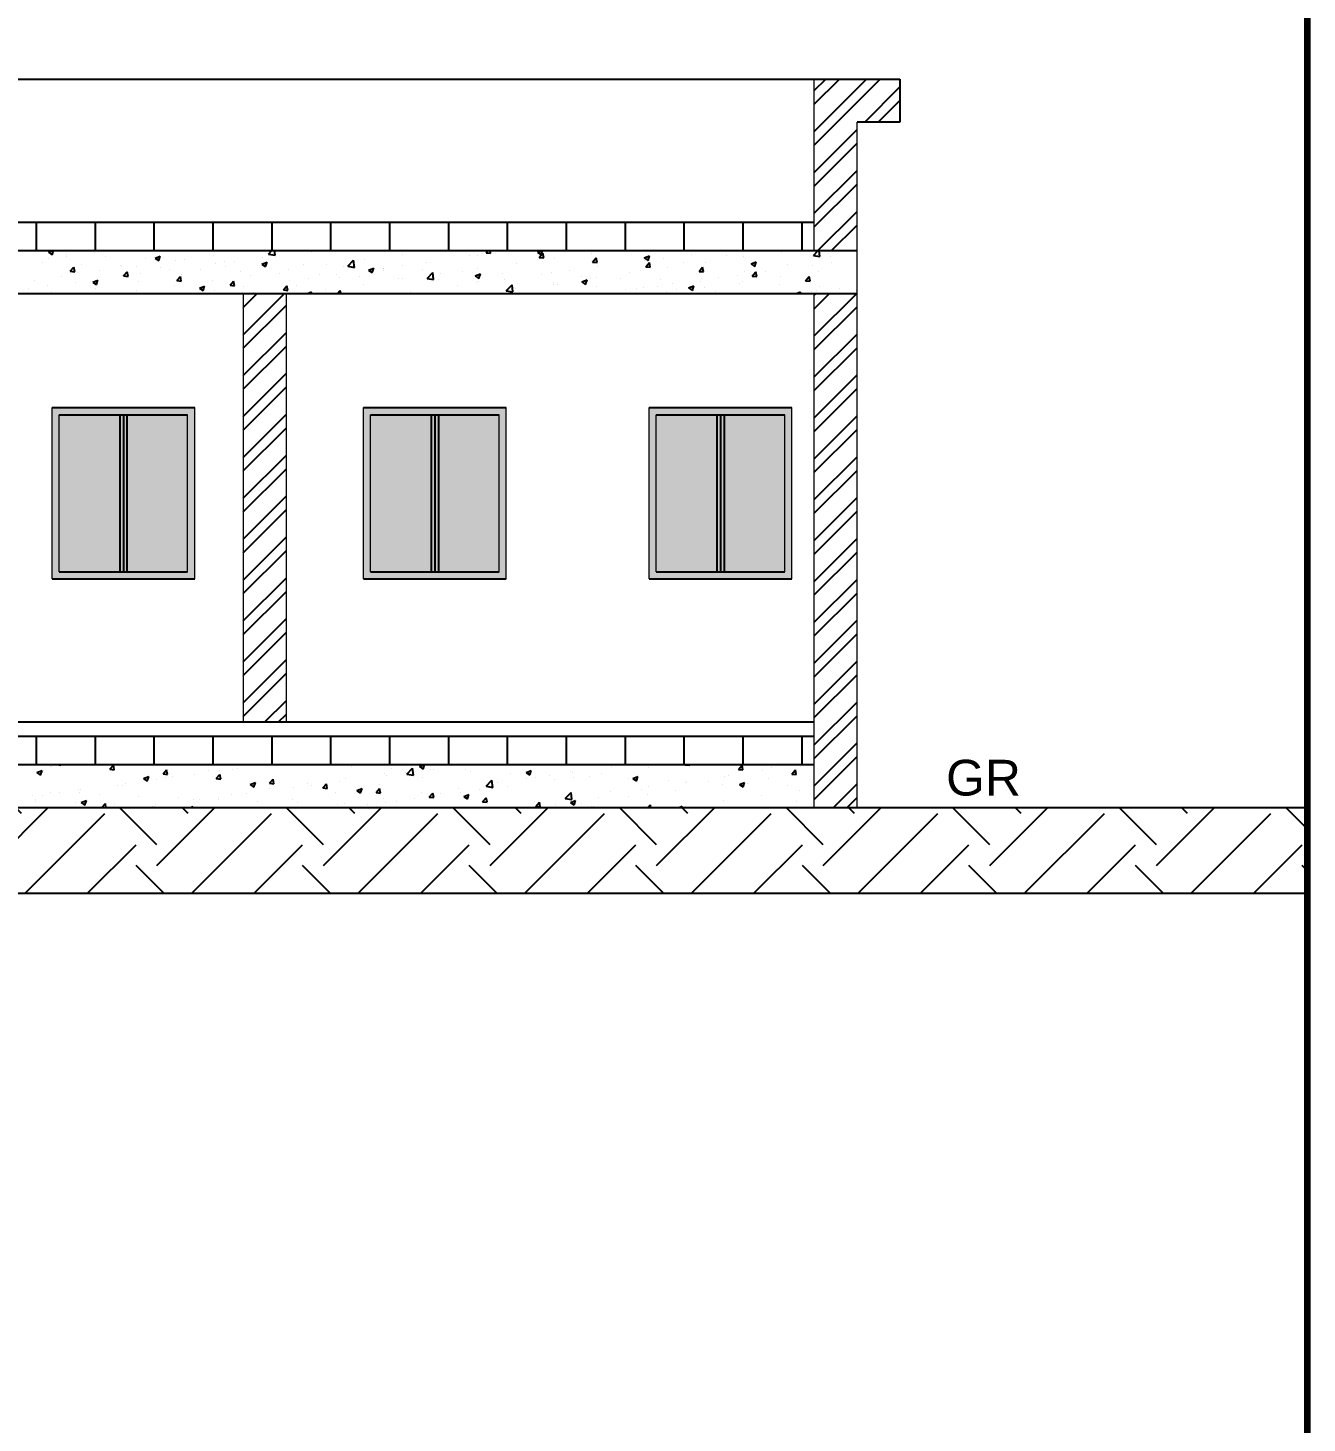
# Model space of a CAD drawing. Header units: inches. Extents: x -59 to 212, y 9 to 737.
# Drawn here: x -28.74 to -19.78, y 427.45 to 437.22 of the extents above; entities that cross this region are included whole.
import ezdxf

# ---------------------------------------------------------------- set-up
doc = ezdxf.new("R2010")
doc.units = ezdxf.units.IN
doc.header["$MEASUREMENT"] = 0
doc.styles.get("Standard").update_dxf_attribs({"font": 'arial.ttf'})

msp = doc.modelspace()

# ---------------------------------------------------------------- hatches: boundary and pattern name
h = msp.add_hatch()
h.set_pattern_fill('ANSI32', color=32, scale=0.54)
h.set_pattern_definition([(45, (-183.73884, 399.4157), (-0.14318912, 0.14318912), []), (45, (-183.64338, 399.4157), (-0.14318912, 0.14318912), [])])
h.paths.add_polyline_path([(-31.52984, 435.36207), (-31.82984, 435.36207), (-31.82984, 432.36207), (-31.52984, 432.36207)])
h.paths.add_polyline_path([(-33.02984, 435.36207), (-33.32984, 435.36207), (-33.32984, 432.36207), (-33.02984, 432.36207)])
h.paths.add_polyline_path([(-26.92984, 435.36207), (-27.22984, 435.36207), (-27.22984, 432.36207), (-26.92984, 432.36207)])
h.paths.add_polyline_path([(-22.92984, 435.36207), (-23.22984, 435.36207), (-23.22984, 431.76207), (-22.92984, 431.76207)])
h.paths.add_polyline_path([(-22.92984, 436.56207), (-22.62984, 436.56207), (-22.62984, 436.86207), (-23.22984, 436.86207), (-23.22984, 435.66207), (-22.92984, 435.66207)])
h.paths.add_polyline_path([(-36.82984, 436.86207), (-37.42984, 436.86207), (-37.42984, 436.56207), (-37.12984, 436.56207), (-37.12984, 435.66207), (-36.82984, 435.66207)])
h.paths.add_polyline_path([(-36.82984, 435.36207), (-37.12984, 435.36207), (-37.12984, 434.76207), (-36.82984, 434.76207)])
h.paths.add_polyline_path([(-36.82984, 433.36207), (-37.12984, 433.36207), (-37.12984, 431.76207), (-36.82984, 431.76207)])
h = msp.add_hatch()
h.set_pattern_fill('ANSI31', color=0, scale=3.3, angle=45)
h.set_pattern_definition([(90, (-165.62796, 399.4157), (-0.4125, 8e-17), [])])
h.paths.add_polyline_path([(-23.22984, 432.26207), (-33.12984, 432.26207), (-33.12984, 432.06207), (-23.22984, 432.06207)])
h.paths.add_polyline_path([(-33.12984, 432.26207), (-36.82984, 432.26207), (-36.82984, 432.06207), (-33.12984, 432.06207)])
h.paths.add_polyline_path([(-23.22984, 435.86207), (-36.82984, 435.86207), (-36.82984, 435.66207), (-23.22984, 435.66207)])
h = msp.add_hatch(color=32)
h.dxf.hatch_style = 1
h.paths.add_polyline_path([(-27.56869, 434.56207), (-28.56869, 434.56207), (-28.56869, 433.36207), (-27.56869, 433.36207)])
h.paths.add_polyline_path([(-28.51869, 434.51207), (-28.51869, 433.41207), (-27.61869, 433.41207), (-27.61869, 434.51207)], flags=16)
h = msp.add_hatch(color=256)
h.dxf.hatch_style = 1
h.set_gradient(color1=(173, 221, 247), color2=(122, 175, 223))
h.paths.add_polyline_path([(-28.09369, 434.51207), (-28.51869, 434.51207), (-28.51869, 433.41207), (-28.09369, 433.41207)])
h.paths.add_polyline_path([(-27.61869, 434.51207), (-28.04369, 434.51207), (-28.04369, 433.41207), (-27.61869, 433.41207)])
h = msp.add_hatch(color=32)
h.dxf.hatch_style = 1
h.paths.add_polyline_path([(-28.04369, 434.51207), (-28.06869, 434.51207), (-28.06869, 433.41207), (-28.04369, 433.41207)])
h.paths.add_polyline_path([(-28.06869, 434.51207), (-28.09369, 434.51207), (-28.09369, 433.41207), (-28.06869, 433.41207)])
h = msp.add_hatch(color=32)
h.dxf.hatch_style = 1
h.paths.add_polyline_path([(-25.38724, 434.56207), (-26.38724, 434.56207), (-26.38724, 433.36207), (-25.38724, 433.36207)])
h.paths.add_polyline_path([(-26.33724, 434.51207), (-26.33724, 433.41207), (-25.43724, 433.41207), (-25.43724, 434.51207)], flags=16)
h = msp.add_hatch(color=256)
h.dxf.hatch_style = 1
h.set_gradient(color1=(173, 221, 247), color2=(122, 175, 223))
h.paths.add_polyline_path([(-25.91224, 434.51207), (-26.33724, 434.51207), (-26.33724, 433.41207), (-25.91224, 433.41207)])
h.paths.add_polyline_path([(-25.43724, 434.51207), (-25.86224, 434.51207), (-25.86224, 433.41207), (-25.43724, 433.41207)])
h = msp.add_hatch(color=32)
h.dxf.hatch_style = 1
h.paths.add_polyline_path([(-25.86224, 434.51207), (-25.88724, 434.51207), (-25.88724, 433.41207), (-25.86224, 433.41207)])
h.paths.add_polyline_path([(-25.88724, 434.51207), (-25.91224, 434.51207), (-25.91224, 433.41207), (-25.88724, 433.41207)])
h = msp.add_hatch(color=32)
h.dxf.hatch_style = 1
h.paths.add_polyline_path([(-23.38724, 434.56207), (-24.38724, 434.56207), (-24.38724, 433.36207), (-23.38724, 433.36207)])
h.paths.add_polyline_path([(-24.33724, 434.51207), (-24.33724, 433.41207), (-23.43724, 433.41207), (-23.43724, 434.51207)], flags=16)
h = msp.add_hatch(color=256)
h.dxf.hatch_style = 1
h.set_gradient(color1=(173, 221, 247), color2=(122, 175, 223))
h.paths.add_polyline_path([(-23.91224, 434.51207), (-24.33724, 434.51207), (-24.33724, 433.41207), (-23.91224, 433.41207)])
h.paths.add_polyline_path([(-23.43724, 434.51207), (-23.86224, 434.51207), (-23.86224, 433.41207), (-23.43724, 433.41207)])
h = msp.add_hatch(color=32)
h.dxf.hatch_style = 1
h.paths.add_polyline_path([(-23.86224, 434.51207), (-23.88724, 434.51207), (-23.88724, 433.41207), (-23.86224, 433.41207)])
h.paths.add_polyline_path([(-23.88724, 434.51207), (-23.91224, 434.51207), (-23.91224, 433.41207), (-23.88724, 433.41207)])
h = msp.add_hatch()
h.set_pattern_fill('EARTH', color=0, scale=3.3, angle=45)
h.set_pattern_definition([(45, (-183.73884, 399.4157), (1e-16, 1.166726), [0.825, -0.825]), (45, (-183.9576, 399.63445), (1e-16, 1.166726), [0.825, -0.825]), (45, (-184.1764, 399.8532), (1e-16, 1.166726), [0.825, -0.825]), (135, (-184.1764, 399.99905), (-1.166726, 1e-16), [0.825, -0.825]), (135, (-183.9576, 400.2178), (-1.166726, 1e-16), [0.825, -0.825]), (135, (-183.73884, 400.4366), (-1.166726, 1e-16), [0.825, -0.825])])
h.paths.add_polyline_path([(-19.77863, 431.76207), (-58.91673, 431.76207), (-58.91673, 431.16207), (-19.77863, 431.16207)])

# ---------------------------------------------------------------- linework, layer by layer
for p, q in [((-36.82984, 436.86207), (-23.22984, 436.86207)), ((-36.82984, 435.86207), (-23.22984, 435.86207)), ((-37.12984, 435.66207), (-22.92984, 435.66207)), ((-37.12984, 435.36207), (-22.92984, 435.36207)), ((-28.09369, 434.51207), (-28.09369, 433.41207)), ((-28.06869, 434.51207), (-28.06869, 433.41207)), ((-28.04369, 434.51207), (-28.04369, 433.41207)), ((-25.91224, 434.51207), (-25.91224, 433.41207)), ((-25.88724, 434.51207), (-25.88724, 433.41207)), ((-25.86224, 434.51207), (-25.86224, 433.41207)), ((-23.91224, 434.51207), (-23.91224, 433.41207)), ((-23.88724, 434.51207), (-23.88724, 433.41207)), ((-23.86224, 434.51207), (-23.86224, 433.41207)), ((-36.82984, 432.36207), (-23.22984, 432.36207)), ((-36.82984, 432.26207), (-23.22984, 432.26207)), ((-36.82984, 432.06207), (-23.22984, 432.06207)), ((-58.91673, 431.76207), (-19.77863, 431.76207)), ((-58.91673, 431.16207), (-19.77863, 431.16207))]:
    msp.add_line(p, q)
at = {"color": 32, "lineweight": 0}
for p, q in [((-23.22984, 435.66207), (-23.22984, 436.86207)), ((-22.92984, 431.76207), (-22.92984, 436.56207)), ((-27.22984, 435.36207), (-27.22984, 432.36207)), ((-26.92984, 435.36207), (-26.92984, 432.36207)), ((-23.22984, 431.76207), (-23.22984, 435.36207))]:
    msp.add_line(p, q, dxfattribs=at)
at = {"color": 32}
for p, q in [((-23.22984, 436.86207), (-22.62984, 436.86207)), ((-22.62984, 436.86207), (-22.62984, 436.56207)), ((-22.62984, 436.56207), (-22.92984, 436.56207))]:
    msp.add_line(p, q, dxfattribs=at)
at = {"color": 0, "linetype": 'Continuous'}
for p, q in [((-28.59496, 435.60363), (-28.59496, 435.60363)), ((-28.59383, 435.6507), (-28.56421, 435.66207)), ((-28.59383, 435.6507), (-28.56796, 435.63326)), ((-28.56796, 435.63326), (-28.55829, 435.66207)), ((-28.49724, 435.6561), (-28.49724, 435.6561)), ((-28.47019, 435.6333), (-28.47019, 435.6333)), ((-28.46479, 435.62076), (-28.46479, 435.62076)), ((-28.26785, 435.64669), (-28.26785, 435.64669)), ((-28.1926, 435.62157), (-28.1926, 435.62157)), ((-27.91501, 435.60984), (-27.91501, 435.60984)), ((-27.84652, 435.60906), (-27.81011, 435.62303)), ((-27.84652, 435.60906), (-27.82065, 435.59161)), ((-27.82065, 435.59161), (-27.81011, 435.62303)), ((-27.78494, 435.61149), (-27.78494, 435.61149)), ((-27.70384, 435.59189), (-27.70384, 435.59189)), ((-27.63742, 435.59811), (-27.63742, 435.59811)), ((-27.43685, 435.6285), (-27.43685, 435.6285)), ((-27.35984, 435.58639), (-27.35984, 435.58639)), ((-27.29054, 435.58827), (-27.29054, 435.58827)), ((-27.1742, 435.66179), (-27.1742, 435.66179)), ((-27.09921, 435.56741), (-27.0628, 435.58139)), ((-27.09359, 435.6142), (-27.09359, 435.6142)), ((-27.07335, 435.54996), (-27.0628, 435.58139)), ((-27.05382, 435.60142), (-27.05382, 435.60142)), ((-27.05222, 435.63787), (-27.00597, 435.63069)), ((-27.05219, 435.6379), (-27.02899, 435.66207)), ((-27.00597, 435.6307), (-27.00962, 435.66207)), ((-26.76519, 435.65744), (-26.76519, 435.65744)), ((-26.75057, 435.65348), (-26.75057, 435.65348)), ((-26.49722, 435.55183), (-26.45672, 435.59404)), ((-26.45101, 435.54463), (-26.45675, 435.59401)), ((-26.38079, 435.59758), (-26.38079, 435.59758)), ((-26.11071, 435.63657), (-26.11071, 435.63657)), ((-25.91934, 435.58171), (-25.91934, 435.58171)), ((-25.6422, 435.62766), (-25.6422, 435.62766)), ((-25.59094, 435.62494), (-25.59094, 435.62494)), ((-25.52883, 435.64687), (-25.51608, 435.66207)), ((-25.52883, 435.64687), (-25.49775, 435.64416)), ((-25.49775, 435.64415), (-25.50105, 435.66207)), ((-25.46076, 435.64208), (-25.46076, 435.64208)), ((-25.16768, 435.65184), (-25.14102, 435.66207)), ((-25.16768, 435.65184), (-25.14182, 435.63439)), ((-25.15585, 435.61424), (-25.13078, 435.64412)), ((-25.15585, 435.61424), (-25.12477, 435.61152)), ((-25.14182, 435.63439), (-25.13253, 435.66207)), ((-25.12477, 435.61152), (-25.13078, 435.64412)), ((-25.05033, 435.60897), (-25.05033, 435.60897)), ((-24.78767, 435.64226), (-24.78767, 435.64226)), ((-24.78288, 435.58161), (-24.75781, 435.61149)), ((-24.78288, 435.58161), (-24.7518, 435.57889)), ((-24.7518, 435.57889), (-24.75781, 435.61149)), ((-24.42037, 435.61019), (-24.38396, 435.62417)), ((-24.42037, 435.61019), (-24.39451, 435.59274)), ((-24.41669, 435.59245), (-24.41669, 435.59245)), ((-24.39451, 435.59274), (-24.38397, 435.62417)), ((-24.28651, 435.60959), (-24.28651, 435.60959)), ((-24.08957, 435.63552), (-24.08957, 435.63552)), ((-23.84413, 435.62973), (-23.84413, 435.62973)), ((-23.72419, 435.61703), (-23.72419, 435.61703)), ((-23.67307, 435.56855), (-23.63666, 435.58252)), ((-23.6472, 435.5511), (-23.63666, 435.58252)), ((-23.4572, 435.65364), (-23.4572, 435.65364)), ((-23.2364, 435.62799), (-23.19016, 435.62081)), ((-23.23637, 435.62802), (-23.2037, 435.66207)), ((-23.19016, 435.62082), (-23.19496, 435.66207)), ((-23.11302, 435.61966), (-23.11302, 435.61966)), ((-28.63813, 435.57518), (-28.63813, 435.57518)), ((-28.50356, 435.483), (-28.50356, 435.483)), ((-28.44048, 435.51678), (-28.41541, 435.54666)), ((-28.44048, 435.51678), (-28.4094, 435.51406)), ((-28.4094, 435.51406), (-28.41541, 435.54666)), ((-28.39145, 435.50738), (-28.39145, 435.50738)), ((-28.36055, 435.56345), (-28.36055, 435.56345)), ((-28.23657, 435.51961), (-28.23657, 435.51961)), ((-28.08819, 435.55943), (-28.08819, 435.55943)), ((-28.08296, 435.55172), (-28.08296, 435.55172)), ((-28.07624, 435.48483), (-28.07624, 435.48483)), ((-28.0675, 435.48415), (-28.04244, 435.51403)), ((-28.0675, 435.48415), (-28.03642, 435.48143)), ((-28.03642, 435.48143), (-28.04244, 435.51403)), ((-27.97392, 435.5529), (-27.97392, 435.5529)), ((-27.94606, 435.50197), (-27.94606, 435.50197)), ((-27.80537, 435.53999), (-27.80537, 435.53999)), ((-27.74912, 435.5279), (-27.74912, 435.5279)), ((-27.66034, 435.49731), (-27.66034, 435.49731)), ((-27.52778, 435.52826), (-27.52778, 435.52826)), ((-27.42071, 435.57113), (-27.42071, 435.57113)), ((-27.35708, 435.54937), (-27.35708, 435.54937)), ((-27.2502, 435.51654), (-27.2502, 435.51654)), ((-27.18052, 435.48869), (-27.18052, 435.48869)), ((-27.09921, 435.56741), (-27.07335, 435.54996)), ((-27.08225, 435.57466), (-27.08225, 435.57466)), ((-26.97261, 435.50481), (-26.97261, 435.50481)), ((-26.91044, 435.52768), (-26.91044, 435.52768)), ((-26.80466, 435.56293), (-26.80466, 435.56293)), ((-26.69502, 435.49308), (-26.69502, 435.49308)), ((-26.64345, 435.56429), (-26.64345, 435.56429)), ((-26.57487, 435.49541), (-26.57487, 435.49541)), ((-26.52707, 435.5512), (-26.52707, 435.5512)), ((-26.49725, 435.5518), (-26.45101, 435.54462)), ((-26.3519, 435.52577), (-26.3155, 435.53974)), ((-26.3519, 435.52577), (-26.32604, 435.50832)), ((-26.32604, 435.50832), (-26.3155, 435.53974)), ((-26.24949, 435.53947), (-26.24949, 435.53947)), ((-26.24872, 435.52355), (-26.24872, 435.52355)), ((-26.24646, 435.53864), (-26.24646, 435.53864)), ((-26.11628, 435.55578), (-26.11628, 435.55578)), ((-25.9719, 435.52774), (-25.9719, 435.52774)), ((-25.94546, 435.57561), (-25.94546, 435.57561)), ((-25.94225, 435.46576), (-25.90175, 435.50797)), ((-25.89604, 435.45855), (-25.90179, 435.50794)), ((-25.85005, 435.50007), (-25.85005, 435.50007)), ((-25.69431, 435.51601), (-25.69431, 435.51601)), ((-25.6046, 435.48412), (-25.56819, 435.4981)), ((-25.6046, 435.48412), (-25.57873, 435.46667)), ((-25.58739, 435.53336), (-25.58739, 435.53336)), ((-25.57873, 435.46667), (-25.56819, 435.4981)), ((-25.41672, 435.50429), (-25.41672, 435.50429)), ((-25.31731, 435.57235), (-25.31731, 435.57235)), ((-25.13913, 435.49256), (-25.13913, 435.49256)), ((-25.07221, 435.50615), (-25.07221, 435.50615)), ((-24.94203, 435.52329), (-24.94203, 435.52329)), ((-24.74509, 435.54922), (-24.74509, 435.54922)), ((-24.52391, 435.50814), (-24.52391, 435.50814)), ((-24.45065, 435.52562), (-24.45065, 435.52562)), ((-24.4099, 435.54898), (-24.38483, 435.57886)), ((-24.4099, 435.54898), (-24.37882, 435.54626)), ((-24.37882, 435.54626), (-24.38483, 435.57886)), ((-24.25693, 435.54475), (-24.25693, 435.54475)), ((-24.14739, 435.57767), (-24.14739, 435.57767)), ((-24.03693, 435.51635), (-24.01186, 435.54623)), ((-24.03693, 435.51635), (-24.00584, 435.51363)), ((-24.00585, 435.51363), (-24.01186, 435.54622)), ((-23.99427, 435.57804), (-23.99427, 435.57804)), ((-23.76778, 435.4908), (-23.76778, 435.4908)), ((-23.71953, 435.51555), (-23.71953, 435.51555)), ((-23.67307, 435.56855), (-23.6472, 435.5511)), ((-23.66395, 435.48372), (-23.63888, 435.51359)), ((-23.66395, 435.48372), (-23.63287, 435.481)), ((-23.63287, 435.481), (-23.63888, 435.51359)), ((-23.57084, 435.51673), (-23.57084, 435.51673)), ((-23.41628, 435.56761), (-23.41628, 435.56761)), ((-23.24244, 435.55996), (-23.24244, 435.55996)), ((-23.20087, 435.51383), (-23.20087, 435.51383)), ((-23.11226, 435.5771), (-23.11226, 435.5771)), ((-22.93079, 435.55282), (-22.93079, 435.55282)), ((-28.73176, 435.39853), (-28.73176, 435.39853)), ((-28.69471, 435.45532), (-28.69471, 435.45532)), ((-28.60158, 435.41567), (-28.60158, 435.41567)), ((-28.40464, 435.4416), (-28.40464, 435.4416)), ((-28.28344, 435.44134), (-28.24703, 435.45532)), ((-28.28344, 435.44134), (-28.25757, 435.42389)), ((-28.26685, 435.3932), (-28.26685, 435.3932)), ((-28.25757, 435.42389), (-28.24703, 435.45532)), ((-27.96359, 435.44526), (-27.96359, 435.44526)), ((-27.71016, 435.41878), (-27.71016, 435.41878)), ((-27.69453, 435.45152), (-27.66946, 435.4814)), ((-27.69453, 435.45152), (-27.66345, 435.4488)), ((-27.66345, 435.4488), (-27.66946, 435.4814)), ((-27.53613, 435.3997), (-27.49972, 435.41367)), ((-27.53613, 435.3997), (-27.51026, 435.38225)), ((-27.51026, 435.38225), (-27.49972, 435.41367)), ((-27.44317, 435.4554), (-27.44317, 435.4554)), ((-27.32155, 435.41889), (-27.29648, 435.44877)), ((-27.32155, 435.41889), (-27.29047, 435.41617)), ((-27.29047, 435.41617), (-27.29649, 435.44876)), ((-27.23039, 435.40911), (-27.23039, 435.40911)), ((-26.94858, 435.38626), (-26.92351, 435.41613)), ((-26.94858, 435.38626), (-26.9175, 435.38354)), ((-26.9175, 435.38354), (-26.92351, 435.41613)), ((-26.90198, 435.45234), (-26.90198, 435.45234)), ((-26.85523, 435.41944), (-26.85523, 435.41944)), ((-26.77181, 435.46948), (-26.77181, 435.46948)), ((-26.64977, 435.39118), (-26.64977, 435.39118)), ((-26.55197, 435.4715), (-26.55197, 435.4715)), ((-26.41743, 435.48135), (-26.41743, 435.48135)), ((-26.38712, 435.42447), (-26.38712, 435.42447)), ((-26.13984, 435.46962), (-26.13984, 435.46962)), ((-26.11704, 435.46346), (-26.11704, 435.46346)), ((-25.94229, 435.46573), (-25.89604, 435.45855)), ((-25.86226, 435.45789), (-25.86226, 435.45789)), ((-25.72773, 435.41985), (-25.72773, 435.41985)), ((-25.59756, 435.43699), (-25.59756, 435.43699)), ((-25.58467, 435.44617), (-25.58467, 435.44617)), ((-25.40062, 435.46292), (-25.40062, 435.46292)), ((-25.38729, 435.37969), (-25.34679, 435.4219)), ((-25.34108, 435.37248), (-25.34682, 435.42187)), ((-25.32364, 435.39925), (-25.32364, 435.39925)), ((-25.30708, 435.43444), (-25.30708, 435.43444)), ((-25.05716, 435.42151), (-25.05716, 435.42151)), ((-25.05665, 435.43586), (-25.05665, 435.43586)), ((-25.02949, 435.42271), (-25.02949, 435.42271)), ((-24.86155, 435.48083), (-24.86155, 435.48083)), ((-24.85729, 435.44247), (-24.82088, 435.45645)), ((-24.85729, 435.44247), (-24.83142, 435.42503)), ((-24.83143, 435.42503), (-24.82088, 435.45645)), ((-24.79399, 435.46915), (-24.79399, 435.46915)), ((-24.7539, 435.47356), (-24.7539, 435.47356)), ((-24.75191, 435.41098), (-24.75191, 435.41098)), ((-24.58396, 435.4691), (-24.58396, 435.4691)), ((-24.55348, 435.38736), (-24.55348, 435.38736)), ((-24.47432, 435.39925), (-24.47432, 435.39925)), ((-24.42331, 435.4045), (-24.42331, 435.4045)), ((-24.32605, 435.41144), (-24.32605, 435.41144)), ((-24.30637, 435.45737), (-24.30637, 435.45737)), ((-24.22637, 435.43042), (-24.22637, 435.43042)), ((-24.19673, 435.38752), (-24.19673, 435.38752)), ((-24.10998, 435.40083), (-24.07357, 435.41481)), ((-24.10998, 435.40083), (-24.08412, 435.38338)), ((-24.08412, 435.38338), (-24.07357, 435.4148)), ((-24.02878, 435.44564), (-24.02878, 435.44564)), ((-24.02279, 435.4635), (-24.02279, 435.4635)), ((-24.00059, 435.40494), (-24.00059, 435.40494)), ((-23.89796, 435.47366), (-23.89796, 435.47366)), ((-23.7512, 435.43391), (-23.7512, 435.43391)), ((-23.73051, 435.44392), (-23.73051, 435.44392)), ((-23.47361, 435.42219), (-23.47361, 435.42219)), ((-23.46352, 435.48054), (-23.46352, 435.48054)), ((-23.29098, 435.45109), (-23.26591, 435.48096)), ((-23.29098, 435.45109), (-23.25989, 435.44837)), ((-23.2599, 435.44837), (-23.26591, 435.48096)), ((-23.21768, 435.38563), (-23.21768, 435.38563)), ((-23.19602, 435.41046), (-23.19602, 435.41046)), ((-23.05211, 435.39793), (-23.05211, 435.39793)), ((-28.57364, 435.36898), (-28.57364, 435.36898)), ((-27.98024, 435.3798), (-27.98024, 435.3798)), ((-27.55751, 435.36604), (-27.55751, 435.36604)), ((-27.42733, 435.38318), (-27.42733, 435.38318)), ((-27.15849, 435.36739), (-27.15849, 435.36739)), ((-26.77834, 435.36207), (-26.75241, 435.37203)), ((-26.75575, 435.36207), (-26.75241, 435.37203)), ((-26.56852, 435.36207), (-26.55053, 435.3835)), ((-26.54658, 435.36207), (-26.55053, 435.3835)), ((-26.05614, 435.37661), (-26.05614, 435.37661)), ((-25.38732, 435.37966), (-25.34108, 435.37248)), ((-25.36042, 435.36945), (-25.36042, 435.36945)), ((-24.26325, 435.37165), (-24.26325, 435.37165)), ((-23.91914, 435.37579), (-23.91914, 435.37579)), ((-23.64156, 435.36407), (-23.64156, 435.36407)), ((-23.35515, 435.36207), (-23.32627, 435.37316)), ((-23.32999, 435.36207), (-23.32627, 435.37316)), ((-23.24906, 435.37201), (-23.24906, 435.37201)), ((-22.93711, 435.37971), (-22.93711, 435.37971)), ((-28.53707, 432.06179), (-28.53683, 432.06207)), ((-28.50599, 432.05907), (-28.50655, 432.06207)), ((-25.99601, 432.04877), (-25.96136, 432.06207)), ((-25.97014, 432.03133), (-25.95982, 432.06207)), ((-24.13352, 432.06135), (-24.13292, 432.06207)), ((-24.10244, 432.05863), (-24.10307, 432.06207)), ((-28.67484, 432.00599), (-28.63843, 432.01997)), ((-28.67484, 432.00599), (-28.64898, 431.98855)), ((-28.64898, 431.98855), (-28.63844, 432.01997)), ((-28.63002, 432.0209), (-28.63002, 432.0209)), ((-28.57777, 432.04879), (-28.57777, 432.04879)), ((-28.572, 432.05204), (-28.572, 432.05204)), ((-28.53707, 432.06179), (-28.50599, 432.05907)), ((-28.36304, 432.05752), (-28.36304, 432.05752)), ((-28.1641, 432.02916), (-28.13903, 432.05903)), ((-28.1641, 432.02916), (-28.13302, 432.02644)), ((-28.13302, 432.02643), (-28.13903, 432.05903)), ((-27.92754, 431.96435), (-27.89113, 431.97832)), ((-27.90167, 431.9469), (-27.89113, 431.97832)), ((-27.79112, 431.99652), (-27.76605, 432.0264)), ((-27.79112, 431.99652), (-27.76004, 431.99381)), ((-27.77267, 431.97092), (-27.77267, 431.97092)), ((-27.76004, 431.9938), (-27.76605, 432.0264)), ((-27.72615, 431.97632), (-27.72615, 431.97632)), ((-27.56964, 431.9933), (-27.56964, 431.9933)), ((-27.46941, 432.02298), (-27.46941, 432.02298)), ((-27.41815, 431.96389), (-27.39308, 431.99377)), ((-27.39775, 432.01955), (-27.39775, 432.01955)), ((-27.38707, 431.96117), (-27.39308, 431.99377)), ((-27.30698, 432.02659), (-27.30698, 432.02659)), ((-27.26757, 432.03669), (-27.26757, 432.03669)), ((-26.74848, 432.05974), (-26.74848, 432.05974)), ((-26.47089, 432.04801), (-26.47089, 432.04801)), ((-26.2435, 432.00137), (-26.2435, 432.00137)), ((-26.22349, 431.98706), (-26.22349, 431.98706)), ((-26.1933, 432.03628), (-26.1933, 432.03628)), ((-26.09332, 432.0042), (-26.09332, 432.0042)), ((-26.08361, 431.99613), (-26.03736, 431.98895)), ((-26.08357, 431.99616), (-26.04307, 432.03837)), ((-26.03736, 431.98895), (-26.04311, 432.03834)), ((-25.99601, 432.04877), (-25.97014, 432.03133)), ((-25.97651, 432.03798), (-25.97651, 432.03798)), ((-25.9746, 431.97299), (-25.9746, 431.97299)), ((-25.91572, 432.02455), (-25.91572, 432.02455)), ((-25.89638, 432.03013), (-25.89638, 432.03013)), ((-25.67134, 432.02504), (-25.67134, 432.02504)), ((-25.63813, 432.01282), (-25.63813, 432.01282)), ((-25.36054, 432.00109), (-25.36054, 432.00109)), ((-25.2487, 432.00713), (-25.21229, 432.0211)), ((-25.2487, 432.00713), (-25.22283, 431.98968)), ((-25.22283, 431.98968), (-25.21229, 432.0211)), ((-25.18311, 431.97376), (-25.18311, 431.97376)), ((-25.08295, 431.98936), (-25.08295, 431.98936)), ((-24.94023, 432.01497), (-24.94023, 432.01497)), ((-24.92046, 432.00705), (-24.92046, 432.00705)), ((-24.91907, 431.97171), (-24.91907, 431.97171)), ((-24.80537, 431.97764), (-24.80537, 431.97764)), ((-24.72213, 431.99763), (-24.72213, 431.99763)), ((-24.65038, 432.04604), (-24.65038, 432.04604)), ((-24.52778, 431.96591), (-24.52778, 431.96591)), ((-24.50139, 431.96548), (-24.46498, 431.97946)), ((-24.50139, 431.96548), (-24.47553, 431.94803)), ((-24.47553, 431.94803), (-24.46498, 431.97946)), ((-24.39372, 432.04087), (-24.39372, 432.04087)), ((-24.26354, 432.05801), (-24.26354, 432.05801)), ((-24.13352, 432.06135), (-24.10244, 432.05863)), ((-23.85697, 431.98183), (-23.85697, 431.98183)), ((-23.83186, 431.98916), (-23.83186, 431.98916)), ((-23.76055, 432.02872), (-23.73548, 432.0586)), ((-23.76055, 432.02872), (-23.72946, 432.026)), ((-23.72946, 432.026), (-23.73548, 432.0586)), ((-23.58999, 432.01844), (-23.58999, 432.01844)), ((-23.54788, 431.96514), (-23.54788, 431.96514)), ((-23.52861, 432.04122), (-23.52861, 432.04122)), ((-23.38757, 431.99609), (-23.3625, 432.02597)), ((-23.38757, 431.99609), (-23.35649, 431.99337)), ((-23.35649, 431.99337), (-23.3625, 432.02596)), ((-23.32733, 432.05173), (-23.32733, 432.05173)), ((-28.38167, 431.89002), (-28.38167, 431.89002)), ((-28.37918, 431.86681), (-28.37918, 431.86681)), ((-28.36936, 431.88441), (-28.36936, 431.88441)), ((-28.1067, 431.9177), (-28.1067, 431.9177)), ((-28.07592, 431.91887), (-28.07592, 431.91887)), ((-28.05327, 431.93325), (-28.05327, 431.93325)), ((-27.92754, 431.96435), (-27.90167, 431.9469)), ((-27.92309, 431.95039), (-27.92309, 431.95039)), ((-27.83662, 431.95669), (-27.83662, 431.95669)), ((-27.41815, 431.96389), (-27.38707, 431.96117)), ((-27.18023, 431.9227), (-27.14382, 431.93668)), ((-27.18023, 431.9227), (-27.15436, 431.90525)), ((-27.15436, 431.90525), (-27.14382, 431.93668)), ((-27.04517, 431.93126), (-27.0201, 431.96114)), ((-27.04517, 431.93126), (-27.01409, 431.92854)), ((-27.04322, 431.89247), (-27.04322, 431.89247)), ((-27.01409, 431.92854), (-27.0201, 431.96114)), ((-26.87902, 431.90076), (-26.87902, 431.90076)), ((-26.77624, 431.92909), (-26.77624, 431.92909)), ((-26.74884, 431.9179), (-26.74884, 431.9179)), ((-26.6722, 431.89863), (-26.64713, 431.92851)), ((-26.6722, 431.89863), (-26.64112, 431.89591)), ((-26.64112, 431.89591), (-26.64713, 431.92851)), ((-26.58111, 431.86888), (-26.58111, 431.86888)), ((-26.5519, 431.94382), (-26.5519, 431.94382)), ((-26.51358, 431.96238), (-26.51358, 431.96238)), ((-26.43292, 431.88106), (-26.39651, 431.89503)), ((-26.43292, 431.88106), (-26.40706, 431.86361)), ((-26.40706, 431.86361), (-26.39651, 431.89503)), ((-26.29922, 431.866), (-26.27415, 431.89588)), ((-26.27785, 431.92093), (-26.27785, 431.92093)), ((-26.26814, 431.86328), (-26.27415, 431.89587)), ((-25.72018, 431.89816), (-25.72018, 431.89816)), ((-25.70477, 431.86827), (-25.70477, 431.86827)), ((-25.57459, 431.88541), (-25.57459, 431.88541)), ((-25.54674, 431.91087), (-25.54674, 431.91087)), ((-25.52864, 431.91006), (-25.48239, 431.90288)), ((-25.52861, 431.91009), (-25.48811, 431.9523)), ((-25.48239, 431.90288), (-25.48814, 431.95227)), ((-25.4501, 431.93715), (-25.4501, 431.93715)), ((-25.37765, 431.91133), (-25.37765, 431.91133)), ((-25.24348, 431.96292), (-25.24348, 431.96292)), ((-25.04924, 431.95457), (-25.04924, 431.95457)), ((-24.6567, 431.87294), (-24.6567, 431.87294)), ((-24.43838, 431.88505), (-24.43838, 431.88505)), ((-24.38971, 431.90955), (-24.38971, 431.90955)), ((-24.25019, 431.95418), (-24.25019, 431.95418)), ((-24.2034, 431.87884), (-24.2034, 431.87884)), ((-24.13512, 431.93711), (-24.13512, 431.93711)), ((-24.12706, 431.94284), (-24.12706, 431.94284)), ((-23.9726, 431.94245), (-23.9726, 431.94245)), ((-23.87499, 431.92208), (-23.87499, 431.92208)), ((-23.75408, 431.92384), (-23.71767, 431.93781)), ((-23.75408, 431.92384), (-23.72822, 431.90639)), ((-23.74482, 431.93922), (-23.74482, 431.93922)), ((-23.72822, 431.90639), (-23.71768, 431.93781)), ((-23.69501, 431.93072), (-23.69501, 431.93072)), ((-23.41743, 431.91899), (-23.41743, 431.91899)), ((-23.33366, 431.87863), (-23.33366, 431.87863)), ((-28.70879, 431.84695), (-28.70879, 431.84695)), ((-28.68321, 431.80627), (-28.68321, 431.80627)), ((-28.68244, 431.81476), (-28.68244, 431.81476)), ((-28.63635, 431.8478), (-28.63635, 431.8478)), ((-28.57862, 431.86409), (-28.57862, 431.86409)), ((-28.51527, 431.86439), (-28.51527, 431.86439)), ((-28.40563, 431.79454), (-28.40563, 431.79454)), ((-28.36445, 431.79663), (-28.32804, 431.81061)), ((-28.36445, 431.79663), (-28.33859, 431.77918)), ((-28.33859, 431.77918), (-28.32804, 431.81061)), ((-28.23768, 431.85266), (-28.23768, 431.85266)), ((-28.22083, 431.76207), (-28.19399, 431.79004)), ((-28.19078, 431.76207), (-28.19403, 431.79001)), ((-28.12804, 431.78281), (-28.12804, 431.78281)), ((-27.96009, 431.84093), (-27.96009, 431.84093)), ((-27.86295, 431.77122), (-27.86295, 431.77122)), ((-27.85045, 431.77108), (-27.85045, 431.77108)), ((-27.84295, 431.78358), (-27.84295, 431.78358)), ((-27.6825, 431.8292), (-27.6825, 431.8292)), ((-27.59869, 431.76207), (-27.58073, 431.76896)), ((-27.58305, 431.76207), (-27.58074, 431.76896)), ((-27.57596, 431.8202), (-27.57596, 431.8202)), ((-27.53454, 431.81446), (-27.53454, 431.81446)), ((-27.40492, 431.81748), (-27.40492, 431.81748)), ((-27.40436, 431.8316), (-27.40436, 431.8316)), ((-27.3133, 431.85349), (-27.3133, 431.85349)), ((-27.20742, 431.85752), (-27.20742, 431.85752)), ((-27.12733, 431.80575), (-27.12733, 431.80575)), ((-26.88437, 431.81682), (-26.88437, 431.81682)), ((-26.84974, 431.79402), (-26.84974, 431.79402)), ((-26.57215, 431.78229), (-26.57215, 431.78229)), ((-26.5199, 431.78927), (-26.5199, 431.78927)), ((-26.36029, 431.78197), (-26.36029, 431.78197)), ((-26.29922, 431.866), (-26.26814, 431.86328)), ((-26.29457, 431.77056), (-26.29457, 431.77056)), ((-26.24982, 431.82826), (-26.24982, 431.82826)), ((-26.23011, 431.7991), (-26.23011, 431.7991)), ((-26.15325, 431.80676), (-26.15325, 431.80676)), ((-26.03317, 431.82503), (-26.03317, 431.82503)), ((-25.98284, 431.86487), (-25.98284, 431.86487)), ((-25.92625, 431.83337), (-25.90118, 431.86324)), ((-25.92625, 431.83337), (-25.89517, 431.83065)), ((-25.89517, 431.83065), (-25.90118, 431.86324)), ((-25.85, 431.85881), (-25.85, 431.85881)), ((-25.68561, 431.83941), (-25.6492, 431.85339)), ((-25.68561, 431.83941), (-25.65975, 431.82196)), ((-25.65975, 431.82196), (-25.64921, 431.85339)), ((-25.55327, 431.80074), (-25.5282, 431.83061)), ((-25.55327, 431.80074), (-25.52219, 431.79802)), ((-25.52219, 431.79802), (-25.5282, 431.83061)), ((-25.18943, 431.80066), (-25.18943, 431.80066)), ((-25.1803, 431.76811), (-25.15523, 431.79798)), ((-25.14922, 431.76539), (-25.15523, 431.79798)), ((-25.04489, 431.78094), (-25.04489, 431.78094)), ((-24.97368, 431.82398), (-24.92743, 431.81681)), ((-24.97364, 431.82402), (-24.93314, 431.86623)), ((-24.93831, 431.79776), (-24.9019, 431.81174)), ((-24.93831, 431.79776), (-24.91244, 431.78032)), ((-24.92743, 431.81681), (-24.93317, 431.8662)), ((-24.92678, 431.83395), (-24.92678, 431.83395)), ((-24.91244, 431.78032), (-24.9019, 431.81174)), ((-24.85892, 431.79254), (-24.85892, 431.79254)), ((-24.74163, 431.833), (-24.74163, 431.833)), ((-24.53052, 431.83578), (-24.53052, 431.83578)), ((-24.40034, 431.85291), (-24.40034, 431.85291)), ((-24.39553, 431.76207), (-24.37817, 431.78016)), ((-24.37611, 431.76207), (-24.37821, 431.78013)), ((-24.17549, 431.76207), (-24.15459, 431.7701)), ((-24.15728, 431.76207), (-24.15459, 431.7701)), ((-24.13338, 431.76974), (-24.13338, 431.76974)), ((-23.8633, 431.80872), (-23.8633, 431.80872)), ((-23.59631, 431.84534), (-23.59631, 431.84534)), ((-23.35627, 431.80328), (-23.35627, 431.80328)), ((-23.24682, 431.78301), (-23.24682, 431.78301)), ((-27.18762, 431.76477), (-27.18762, 431.76477)), ((-25.45642, 431.76405), (-25.45642, 431.76405)), ((-25.1803, 431.76811), (-25.14921, 431.76539)), ((-25.05586, 431.76661), (-25.05586, 431.76661)), ((-24.785, 431.76207), (-24.78225, 431.76535)), ((-24.78165, 431.76207), (-24.78225, 431.76535))]:
    msp.add_line(p, q, dxfattribs=at)
at = {"color": 159, "lineweight": 0, "true_color": 0x22346e}
for p, q in [((-28.56869, 433.36207), (-28.56869, 434.56207)), ((-28.51869, 433.41207), (-28.51869, 434.51207)), ((-27.61869, 433.41207), (-27.61869, 434.51207)), ((-27.56869, 433.36207), (-27.56869, 434.56207)), ((-26.38724, 433.36207), (-26.38724, 434.56207)), ((-26.33724, 433.41207), (-26.33724, 434.51207)), ((-25.43724, 433.41207), (-25.43724, 434.51207)), ((-25.38724, 433.36207), (-25.38724, 434.56207)), ((-24.38724, 433.36207), (-24.38724, 434.56207)), ((-24.33724, 433.41207), (-24.33724, 434.51207)), ((-23.43724, 433.41207), (-23.43724, 434.51207)), ((-23.38724, 433.36207), (-23.38724, 434.56207))]:
    msp.add_line(p, q, dxfattribs=at)
at = {"color": 159, "true_color": 0x22346e}
for p, q in [((-28.56869, 434.56207), (-27.56869, 434.56207)), ((-28.51869, 434.51207), (-27.61869, 434.51207)), ((-26.38724, 434.56207), (-25.38724, 434.56207)), ((-26.33724, 434.51207), (-25.43724, 434.51207)), ((-24.38724, 434.56207), (-23.38724, 434.56207)), ((-24.33724, 434.51207), (-23.43724, 434.51207)), ((-28.56869, 433.36207), (-27.56869, 433.36207)), ((-28.51869, 433.41207), (-27.61869, 433.41207)), ((-26.38724, 433.36207), (-25.38724, 433.36207)), ((-26.33724, 433.41207), (-25.43724, 433.41207)), ((-24.38724, 433.36207), (-23.38724, 433.36207)), ((-24.33724, 433.41207), (-23.43724, 433.41207))]:
    msp.add_line(p, q, dxfattribs=at)
at = {"color": 5, "lineweight": 100}
msp.add_lwpolyline([(-58.91673, 453.6127), (-19.77863, 453.6127), (-19.77863, 417.67992), (-58.91673, 417.67992)], dxfattribs=at)

# ---------------------------------------------------------------- texts
at = {"lineweight": 0, "insert": (-22.30688, 432.09568), "char_height": 0.25, "attachment_point": 1}
msp.add_mtext_dynamic_manual_height_columns('GR', width=1.1811259, gutter_width=1, heights=[0], dxfattribs=at)

doc.saveas('drawing.dxf')
